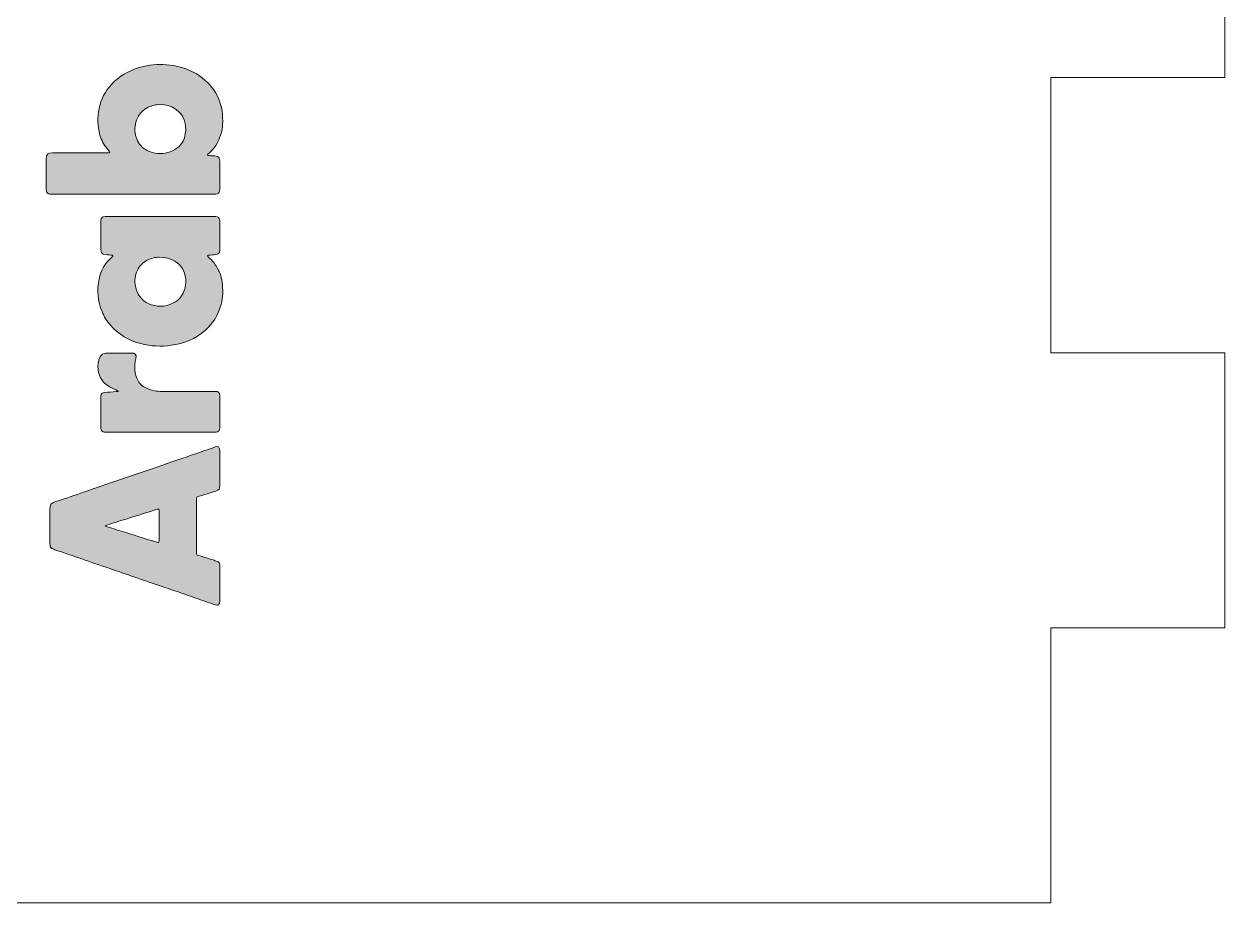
# Model space of a CAD drawing. Header units: millimetres. Extents: x 33 to 239, y -25 to 292.
# Drawn here: x 203.73 to 238.23, y 74.77 to 100.02 of the extents above; entities that cross this region are included whole.
import ezdxf

# ---------------------------------------------------------------- set-up
doc = ezdxf.new("R2010")
doc.units = ezdxf.units.MM
doc.header["$MEASUREMENT"] = 0
doc.layers.add('Layer 1', color=7, linetype='Continuous', lineweight=0)

msp = doc.modelspace()

# ---------------------------------------------------------------- hatches: boundary and pattern name
at = {"layer": 'Layer 1', "true_color": 0x020202, "transparency": 33554687}
h = msp.add_hatch(color=18, dxfattribs=at)
h.dxf.hatch_style = 2
edge = h.paths.add_edge_path()
edge.add_spline(control_points=[(209, 96.263), (209.038, 96.235), (209.077, 96.243), (209.114, 96.239), (209.159, 96.233), (209.205, 96.235), (209.251, 96.23), (209.312, 96.223), (209.347, 96.188), (209.354, 96.127), (209.357, 96.105), (209.356, 96.081), (209.356, 96.059), (209.356, 95.81), (209.356, 95.562), (209.356, 95.314), (209.356, 95.287), (209.357, 95.26), (209.353, 95.234), (209.343, 95.172), (209.307, 95.14), (209.245, 95.135), (209.218, 95.133), (209.191, 95.134), (209.165, 95.134), (207.634, 95.134), (206.103, 95.134), (204.573, 95.134), (204.542, 95.134), (204.512, 95.133), (204.481, 95.136), (204.424, 95.141), (204.389, 95.17), (204.377, 95.226), (204.372, 95.252), (204.372, 95.279), (204.372, 95.306), (204.372, 95.584), (204.375, 95.863), (204.371, 96.142), (204.368, 96.289), (204.425, 96.322), (204.556, 96.321), (205.064, 96.318), (205.571, 96.32), (206.079, 96.32), (206.113, 96.32), (206.148, 96.321), (206.182, 96.322), (206.197, 96.323), (206.204, 96.342), (206.194, 96.356), (206.149, 96.413), (206.1, 96.466), (206.059, 96.526), (205.975, 96.652), (205.919, 96.789), (205.889, 96.935), (205.839, 97.186), (205.843, 97.438), (205.911, 97.685), (205.984, 97.952), (206.125, 98.181), (206.327, 98.371), (206.563, 98.593), (206.844, 98.729), (207.159, 98.803), (207.411, 98.861), (207.665, 98.876), (207.92, 98.844), (208.226, 98.805), (208.518, 98.715), (208.772, 98.535), (209.222, 98.218), (209.452, 97.784), (209.441, 97.228), (209.439, 97.121), (209.432, 97.015), (209.405, 96.91), (209.349, 96.691), (209.244, 96.5), (209.079, 96.343), (209.053, 96.317), (209.02, 96.297), (209, 96.263)], knot_values=[0, 0, 0, 0, 1, 1, 1, 2, 2, 2, 3, 3, 3, 4, 4, 4, 5, 5, 5, 6, 6, 6, 7, 7, 7, 8, 8, 8, 9, 9, 9, 10, 10, 10, 11, 11, 11, 12, 12, 12, 13, 13, 13, 14, 14, 14, 15, 15, 15, 16, 16, 16, 17, 17, 17, 18, 18, 18, 19, 19, 19, 20, 20, 20, 21, 21, 21, 22, 22, 22, 23, 23, 23, 24, 24, 24, 25, 25, 25, 26, 26, 26, 27, 27, 27, 28, 28, 28, 28], degree=3, periodic=0)
edge = h.paths.add_edge_path()
edge.add_spline(control_points=[(207.637, 97.706), (207.524, 97.715), (207.411, 97.682), (207.303, 97.631), (207.163, 97.566), (207.061, 97.462), (206.994, 97.322), (206.918, 97.165), (206.9, 97), (206.938, 96.831), (206.973, 96.678), (207.049, 96.549), (207.176, 96.451), (207.272, 96.375), (207.384, 96.339), (207.5, 96.316), (207.699, 96.277), (207.89, 96.314), (208.063, 96.414), (208.234, 96.513), (208.337, 96.668), (208.367, 96.864), (208.412, 97.16), (208.331, 97.411), (208.079, 97.586), (207.951, 97.676), (207.803, 97.715), (207.637, 97.706)], knot_values=[0, 0, 0, 0, 1, 1, 1, 2, 2, 2, 3, 3, 3, 4, 4, 4, 5, 5, 5, 6, 6, 6, 7, 7, 7, 8, 8, 8, 9, 9, 9, 9], degree=3, periodic=0)
edge.add_line((207.637, 97.706), (207.637, 97.706))
h = msp.add_hatch(color=18, dxfattribs=at)
h.dxf.hatch_style = 2
edge = h.paths.add_edge_path()
edge.add_spline(control_points=[(207.652, 94.49), (208.156, 94.49), (208.66, 94.49), (209.164, 94.49), (209.191, 94.49), (209.217, 94.491), (209.244, 94.49), (209.308, 94.486), (209.343, 94.456), (209.353, 94.394), (209.356, 94.372), (209.356, 94.349), (209.356, 94.326), (209.356, 94.07), (209.356, 93.814), (209.356, 93.558), (209.356, 93.546), (209.356, 93.535), (209.356, 93.523), (209.351, 93.443), (209.325, 93.412), (209.248, 93.403), (209.176, 93.394), (209.103, 93.39), (209.031, 93.382), (209.022, 93.381), (209.007, 93.373), (209.006, 93.365), (209.004, 93.358), (209.013, 93.345), (209.02, 93.338), (209.11, 93.26), (209.189, 93.173), (209.253, 93.073), (209.343, 92.932), (209.402, 92.78), (209.424, 92.615), (209.453, 92.398), (209.451, 92.181), (209.395, 91.967), (209.316, 91.672), (209.164, 91.422), (208.933, 91.22), (208.654, 90.976), (208.328, 90.845), (207.965, 90.794), (207.67, 90.753), (207.378, 90.768), (207.091, 90.842), (206.747, 90.931), (206.45, 91.104), (206.215, 91.373), (206.114, 91.488), (206.035, 91.619), (205.975, 91.761), (205.848, 92.063), (205.827, 92.376), (205.89, 92.693), (205.939, 92.944), (206.062, 93.156), (206.257, 93.324), (206.266, 93.332), (206.276, 93.338), (206.283, 93.347), (206.287, 93.352), (206.289, 93.362), (206.287, 93.367), (206.284, 93.373), (206.276, 93.38), (206.27, 93.38), (206.21, 93.387), (206.149, 93.393), (206.088, 93.399), (205.961, 93.413), (205.942, 93.434), (205.941, 93.566), (205.94, 93.677), (205.94, 93.787), (205.94, 93.898), (205.94, 94.032), (205.94, 94.166), (205.94, 94.299), (205.94, 94.326), (205.939, 94.353), (205.942, 94.379), (205.951, 94.456), (205.984, 94.486), (206.061, 94.49), (206.088, 94.491), (206.114, 94.49), (206.141, 94.49), (206.645, 94.49), (207.149, 94.49), (207.652, 94.49)], knot_values=[0, 0, 0, 0, 1, 1, 1, 2, 2, 2, 3, 3, 3, 4, 4, 4, 5, 5, 5, 6, 6, 6, 7, 7, 7, 8, 8, 8, 9, 9, 9, 10, 10, 10, 11, 11, 11, 12, 12, 12, 13, 13, 13, 14, 14, 14, 15, 15, 15, 16, 16, 16, 17, 17, 17, 18, 18, 18, 19, 19, 19, 20, 20, 20, 21, 21, 21, 22, 22, 22, 23, 23, 23, 24, 24, 24, 25, 25, 25, 26, 26, 26, 27, 27, 27, 28, 28, 28, 29, 29, 29, 30, 30, 30, 31, 31, 31, 31], degree=3, periodic=0)
edge = h.paths.add_edge_path()
edge.add_spline(control_points=[(207.617, 93.322), (207.516, 93.328), (207.392, 93.298), (207.274, 93.237), (207.147, 93.172), (207.052, 93.078), (206.991, 92.948), (206.923, 92.801), (206.903, 92.649), (206.934, 92.49), (206.977, 92.267), (207.095, 92.095), (207.302, 91.997), (207.536, 91.886), (207.775, 91.889), (208.009, 92), (208.111, 92.049), (208.197, 92.12), (208.258, 92.215), (208.387, 92.416), (208.415, 92.635), (208.343, 92.863), (208.313, 92.957), (208.263, 93.043), (208.19, 93.114), (208.039, 93.261), (207.856, 93.322), (207.617, 93.322)], knot_values=[0, 0, 0, 0, 1, 1, 1, 2, 2, 2, 3, 3, 3, 4, 4, 4, 5, 5, 5, 6, 6, 6, 7, 7, 7, 8, 8, 8, 9, 9, 9, 9], degree=3, periodic=0)
edge.add_line((207.617, 93.322), (207.617, 93.322))
h = msp.add_hatch(color=18, dxfattribs=at)
h.dxf.hatch_style = 2
edge = h.paths.add_edge_path()
edge.add_spline(control_points=[(206.441, 89.486), (206.404, 89.502), (206.367, 89.521), (206.33, 89.535), (206.247, 89.568), (206.172, 89.612), (206.102, 89.666), (205.986, 89.755), (205.908, 89.869), (205.876, 90.013), (205.85, 90.131), (205.85, 90.248), (205.881, 90.365), (205.888, 90.394), (205.898, 90.424), (205.913, 90.45), (205.953, 90.521), (206.012, 90.566), (206.097, 90.568), (206.116, 90.568), (206.135, 90.569), (206.154, 90.569), (206.372, 90.569), (206.589, 90.566), (206.807, 90.57), (206.921, 90.572), (206.98, 90.539), (206.945, 90.404), (206.919, 90.3), (206.908, 90.194), (206.915, 90.086), (206.923, 89.973), (206.955, 89.868), (207.013, 89.772), (207.074, 89.671), (207.161, 89.599), (207.268, 89.551), (207.408, 89.489), (207.554, 89.471), (207.704, 89.471), (208.166, 89.471), (208.628, 89.471), (209.091, 89.471), (209.14, 89.471), (209.19, 89.472), (209.239, 89.47), (209.318, 89.467), (209.348, 89.438), (209.355, 89.358), (209.357, 89.339), (209.356, 89.32), (209.356, 89.301), (209.356, 89.022), (209.356, 88.743), (209.356, 88.464), (209.356, 88.437), (209.356, 88.41), (209.351, 88.384), (209.342, 88.332), (209.311, 88.305), (209.258, 88.3), (209.239, 88.298), (209.22, 88.299), (209.201, 88.299), (208.166, 88.299), (207.131, 88.299), (206.096, 88.299), (206.081, 88.299), (206.065, 88.298), (206.05, 88.299), (205.988, 88.304), (205.953, 88.335), (205.944, 88.398), (205.94, 88.424), (205.94, 88.451), (205.94, 88.478), (205.94, 88.741), (205.94, 89.005), (205.94, 89.269), (205.94, 89.292), (205.94, 89.315), (205.943, 89.338), (205.95, 89.401), (205.981, 89.432), (206.046, 89.438), (206.156, 89.449), (206.267, 89.456), (206.377, 89.464), (206.396, 89.466), (206.415, 89.468), (206.434, 89.469), (206.436, 89.475), (206.439, 89.48), (206.441, 89.486)], knot_values=[0, 0, 0, 0, 1, 1, 1, 2, 2, 2, 3, 3, 3, 4, 4, 4, 5, 5, 5, 6, 6, 6, 7, 7, 7, 8, 8, 8, 9, 9, 9, 10, 10, 10, 11, 11, 11, 12, 12, 12, 13, 13, 13, 14, 14, 14, 15, 15, 15, 16, 16, 16, 17, 17, 17, 18, 18, 18, 19, 19, 19, 20, 20, 20, 21, 21, 21, 22, 22, 22, 23, 23, 23, 24, 24, 24, 25, 25, 25, 26, 26, 26, 27, 27, 27, 28, 28, 28, 29, 29, 29, 30, 30, 30, 31, 31, 31, 31], degree=3, periodic=0)
h = msp.add_hatch(color=18, dxfattribs=at)
h.dxf.hatch_style = 2
edge = h.paths.add_edge_path()
edge.add_spline(control_points=[(204.479, 85.607), (204.479, 85.76), (204.479, 85.913), (204.479, 86.065), (204.48, 86.231), (204.497, 86.253), (204.651, 86.304), (204.925, 86.396), (205.2, 86.489), (205.474, 86.583), (205.77, 86.684), (206.065, 86.786), (206.361, 86.888), (206.663, 86.992), (206.966, 87.095), (207.269, 87.199), (207.572, 87.303), (207.874, 87.408), (208.177, 87.512), (208.498, 87.622), (208.819, 87.731), (209.14, 87.841), (209.169, 87.851), (209.196, 87.865), (209.225, 87.875), (209.306, 87.902), (209.348, 87.874), (209.355, 87.786), (209.357, 87.767), (209.356, 87.748), (209.356, 87.729), (209.356, 87.419), (209.356, 87.11), (209.356, 86.8), (209.356, 86.789), (209.356, 86.777), (209.356, 86.766), (209.353, 86.66), (209.343, 86.644), (209.243, 86.608), (209.16, 86.579), (209.076, 86.555), (208.992, 86.529), (208.908, 86.503), (208.825, 86.475), (208.741, 86.45), (208.708, 86.44), (208.688, 86.422), (208.69, 86.385), (208.691, 86.366), (208.69, 86.347), (208.69, 86.328), (208.69, 85.847), (208.69, 85.365), (208.69, 84.884), (208.69, 84.861), (208.69, 84.838), (208.69, 84.815), (208.691, 84.784), (208.707, 84.768), (208.737, 84.759), (208.879, 84.717), (209.021, 84.673), (209.163, 84.628), (209.203, 84.616), (209.242, 84.6), (209.282, 84.586), (209.332, 84.569), (209.353, 84.532), (209.355, 84.482), (209.356, 84.459), (209.356, 84.436), (209.356, 84.413), (209.356, 84.103), (209.356, 83.794), (209.356, 83.484), (209.356, 83.45), (209.359, 83.416), (209.347, 83.382), (209.335, 83.347), (209.305, 83.324), (209.269, 83.33), (209.243, 83.334), (209.217, 83.343), (209.192, 83.351), (209.019, 83.411), (208.846, 83.47), (208.673, 83.53), (208.331, 83.649), (207.989, 83.768), (207.647, 83.886), (207.495, 83.938), (207.343, 83.987), (207.191, 84.039), (206.946, 84.123), (206.702, 84.209), (206.457, 84.294), (206.291, 84.351), (206.125, 84.407), (205.959, 84.464), (205.71, 84.549), (205.462, 84.635), (205.213, 84.72), (205.033, 84.782), (204.852, 84.842), (204.672, 84.903), (204.636, 84.915), (204.601, 84.932), (204.565, 84.944), (204.511, 84.963), (204.487, 85.003), (204.483, 85.057), (204.48, 85.087), (204.479, 85.118), (204.479, 85.148), (204.479, 85.301), (204.479, 85.454), (204.479, 85.607)], knot_values=[0, 0, 0, 0, 1, 1, 1, 2, 2, 2, 3, 3, 3, 4, 4, 4, 5, 5, 5, 6, 6, 6, 7, 7, 7, 8, 8, 8, 9, 9, 9, 10, 10, 10, 11, 11, 11, 12, 12, 12, 13, 13, 13, 14, 14, 14, 15, 15, 15, 16, 16, 16, 17, 17, 17, 18, 18, 18, 19, 19, 19, 20, 20, 20, 21, 21, 21, 22, 22, 22, 23, 23, 23, 24, 24, 24, 25, 25, 25, 26, 26, 26, 27, 27, 27, 28, 28, 28, 29, 29, 29, 30, 30, 30, 31, 31, 31, 32, 32, 32, 33, 33, 33, 34, 34, 34, 35, 35, 35, 36, 36, 36, 37, 37, 37, 38, 38, 38, 39, 39, 39, 39], degree=3, periodic=0)
edge = h.paths.add_edge_path()
edge.add_spline(control_points=[(206.065, 85.601), (206.156, 85.572), (206.239, 85.544), (206.323, 85.518), (206.504, 85.462), (206.687, 85.406), (206.869, 85.349), (207.105, 85.276), (207.341, 85.201), (207.578, 85.127), (207.598, 85.12), (207.608, 85.133), (207.61, 85.147), (207.614, 85.173), (207.613, 85.2), (207.613, 85.227), (207.613, 85.479), (207.613, 85.731), (207.613, 85.983), (207.613, 86.006), (207.614, 86.029), (207.612, 86.052), (207.61, 86.088), (207.596, 86.096), (207.56, 86.085), (207.262, 85.99), (206.964, 85.896), (206.666, 85.803), (206.481, 85.745), (206.295, 85.687), (206.11, 85.629), (206.096, 85.625), (206.085, 85.614), (206.065, 85.601)], knot_values=[0, 0, 0, 0, 1, 1, 1, 2, 2, 2, 3, 3, 3, 4, 4, 4, 5, 5, 5, 6, 6, 6, 7, 7, 7, 8, 8, 8, 9, 9, 9, 10, 10, 10, 11, 11, 11, 11], degree=3, periodic=0)
edge.add_line((206.065, 85.601), (206.065, 85.601))

# ---------------------------------------------------------------- linework, layer by layer
at = {"layer": 'Layer 1', "color": 1, "lineweight": 0, "true_color": 0xff0000}
msp.add_lwpolyline([(179.888, 74.775), (233.228, 74.775), (233.228, 82.677), (238.228, 82.677), (238.228, 90.579), (233.228, 90.579), (233.228, 98.482), (238.228, 98.482), (238.228, 106.384), (233.228, 106.384), (233.228, 114.286), (238.228, 114.286), (238.228, 122.188), (233.228, 122.188), (233.228, 130.091)], dxfattribs=at)
at = {"layer": 'Layer 1', "color": 18, "lineweight": 0, "true_color": 0x000000}
for points, knots in [([(209, 96.263), (209.02, 96.297), (209.053, 96.317), (209.079, 96.343), (209.244, 96.5), (209.349, 96.691), (209.405, 96.91), (209.432, 97.015), (209.439, 97.121), (209.441, 97.228), (209.452, 97.784), (209.222, 98.218), (208.772, 98.535), (208.518, 98.715), (208.226, 98.805), (207.92, 98.844), (207.665, 98.876), (207.411, 98.861), (207.159, 98.803), (206.844, 98.729), (206.563, 98.593), (206.327, 98.371), (206.125, 98.181), (205.984, 97.952), (205.911, 97.685), (205.843, 97.438), (205.839, 97.186), (205.889, 96.935), (205.919, 96.789), (205.975, 96.652), (206.059, 96.526), (206.1, 96.466), (206.149, 96.413), (206.194, 96.356), (206.204, 96.342), (206.197, 96.323), (206.182, 96.322), (206.148, 96.321), (206.113, 96.32), (206.079, 96.32), (205.571, 96.32), (205.064, 96.318), (204.556, 96.321), (204.425, 96.322), (204.368, 96.289), (204.371, 96.142), (204.375, 95.863), (204.372, 95.584), (204.372, 95.306), (204.372, 95.279), (204.372, 95.252), (204.377, 95.226), (204.389, 95.17), (204.424, 95.141), (204.481, 95.136), (204.512, 95.133), (204.542, 95.134), (204.573, 95.134), (206.103, 95.134), (207.634, 95.134), (209.165, 95.134), (209.191, 95.134), (209.218, 95.133), (209.245, 95.135), (209.307, 95.14), (209.343, 95.172), (209.353, 95.234), (209.357, 95.26), (209.356, 95.287), (209.356, 95.314), (209.356, 95.562), (209.356, 95.81), (209.356, 96.059), (209.356, 96.081), (209.357, 96.105), (209.354, 96.127), (209.347, 96.188), (209.312, 96.223), (209.251, 96.23), (209.205, 96.235), (209.159, 96.233), (209.114, 96.239), (209.077, 96.243), (209.038, 96.235), (209, 96.263)], [0, 0, 0, 0, 1, 1, 1, 2, 2, 2, 3, 3, 3, 4, 4, 4, 5, 5, 5, 6, 6, 6, 7, 7, 7, 8, 8, 8, 9, 9, 9, 10, 10, 10, 11, 11, 11, 12, 12, 12, 13, 13, 13, 14, 14, 14, 15, 15, 15, 16, 16, 16, 17, 17, 17, 18, 18, 18, 19, 19, 19, 20, 20, 20, 21, 21, 21, 22, 22, 22, 23, 23, 23, 24, 24, 24, 25, 25, 25, 26, 26, 26, 27, 27, 27, 28, 28, 28, 28]), ([(209, 96.263), (209.038, 96.235), (209.077, 96.243), (209.114, 96.239), (209.159, 96.233), (209.205, 96.235), (209.251, 96.23), (209.312, 96.223), (209.347, 96.188), (209.354, 96.127), (209.357, 96.105), (209.356, 96.081), (209.356, 96.059), (209.356, 95.81), (209.356, 95.562), (209.356, 95.314), (209.356, 95.287), (209.357, 95.26), (209.353, 95.234), (209.343, 95.172), (209.307, 95.14), (209.245, 95.135), (209.218, 95.133), (209.191, 95.134), (209.165, 95.134), (207.634, 95.134), (206.103, 95.134), (204.573, 95.134), (204.542, 95.134), (204.512, 95.133), (204.481, 95.136), (204.424, 95.141), (204.389, 95.17), (204.377, 95.226), (204.372, 95.252), (204.372, 95.279), (204.372, 95.306), (204.372, 95.584), (204.375, 95.863), (204.371, 96.142), (204.368, 96.289), (204.425, 96.322), (204.556, 96.321), (205.064, 96.318), (205.571, 96.32), (206.079, 96.32), (206.113, 96.32), (206.148, 96.321), (206.182, 96.322), (206.197, 96.323), (206.204, 96.342), (206.194, 96.356), (206.149, 96.413), (206.1, 96.466), (206.059, 96.526), (205.975, 96.652), (205.919, 96.789), (205.889, 96.935), (205.839, 97.186), (205.843, 97.438), (205.911, 97.685), (205.984, 97.952), (206.125, 98.181), (206.327, 98.371), (206.563, 98.593), (206.844, 98.729), (207.159, 98.803), (207.411, 98.861), (207.665, 98.876), (207.92, 98.844), (208.226, 98.805), (208.518, 98.715), (208.772, 98.535), (209.222, 98.218), (209.452, 97.784), (209.441, 97.228), (209.439, 97.121), (209.432, 97.015), (209.405, 96.91), (209.349, 96.691), (209.244, 96.5), (209.079, 96.343), (209.053, 96.317), (209.02, 96.297), (209, 96.263)], [0, 0, 0, 0, 1, 1, 1, 2, 2, 2, 3, 3, 3, 4, 4, 4, 5, 5, 5, 6, 6, 6, 7, 7, 7, 8, 8, 8, 9, 9, 9, 10, 10, 10, 11, 11, 11, 12, 12, 12, 13, 13, 13, 14, 14, 14, 15, 15, 15, 16, 16, 16, 17, 17, 17, 18, 18, 18, 19, 19, 19, 20, 20, 20, 21, 21, 21, 22, 22, 22, 23, 23, 23, 24, 24, 24, 25, 25, 25, 26, 26, 26, 27, 27, 27, 28, 28, 28, 28]), ([(207.637, 97.706), (207.524, 97.715), (207.411, 97.682), (207.303, 97.631), (207.163, 97.566), (207.061, 97.462), (206.994, 97.322), (206.918, 97.165), (206.9, 97), (206.938, 96.831), (206.973, 96.678), (207.049, 96.549), (207.176, 96.451), (207.272, 96.375), (207.384, 96.339), (207.5, 96.316), (207.699, 96.277), (207.89, 96.314), (208.063, 96.414), (208.234, 96.513), (208.337, 96.668), (208.367, 96.864), (208.412, 97.16), (208.331, 97.411), (208.079, 97.586), (207.951, 97.676), (207.803, 97.715), (207.637, 97.706)], [0, 0, 0, 0, 1, 1, 1, 2, 2, 2, 3, 3, 3, 4, 4, 4, 5, 5, 5, 6, 6, 6, 7, 7, 7, 8, 8, 8, 9, 9, 9, 9]), ([(207.637, 97.706), (207.803, 97.715), (207.951, 97.676), (208.079, 97.586), (208.331, 97.411), (208.412, 97.16), (208.367, 96.864), (208.337, 96.668), (208.234, 96.513), (208.063, 96.414), (207.89, 96.314), (207.699, 96.277), (207.5, 96.316), (207.384, 96.339), (207.272, 96.375), (207.176, 96.451), (207.049, 96.549), (206.973, 96.678), (206.938, 96.831), (206.9, 97), (206.918, 97.165), (206.994, 97.322), (207.061, 97.462), (207.163, 97.566), (207.303, 97.631), (207.411, 97.682), (207.524, 97.715), (207.637, 97.706)], [0, 0, 0, 0, 1, 1, 1, 2, 2, 2, 3, 3, 3, 4, 4, 4, 5, 5, 5, 6, 6, 6, 7, 7, 7, 8, 8, 8, 9, 9, 9, 9]), ([(207.652, 94.49), (207.149, 94.49), (206.645, 94.49), (206.141, 94.49), (206.114, 94.49), (206.088, 94.491), (206.061, 94.49), (205.984, 94.486), (205.951, 94.456), (205.942, 94.379), (205.939, 94.353), (205.94, 94.326), (205.94, 94.299), (205.94, 94.166), (205.94, 94.032), (205.94, 93.898), (205.94, 93.787), (205.94, 93.677), (205.941, 93.566), (205.942, 93.434), (205.961, 93.413), (206.088, 93.399), (206.149, 93.393), (206.21, 93.387), (206.27, 93.38), (206.276, 93.38), (206.284, 93.373), (206.287, 93.367), (206.289, 93.362), (206.287, 93.352), (206.283, 93.347), (206.276, 93.338), (206.266, 93.332), (206.257, 93.324), (206.062, 93.156), (205.939, 92.944), (205.89, 92.693), (205.827, 92.376), (205.848, 92.063), (205.975, 91.761), (206.035, 91.619), (206.114, 91.488), (206.215, 91.373), (206.45, 91.104), (206.747, 90.931), (207.091, 90.842), (207.378, 90.768), (207.67, 90.753), (207.965, 90.794), (208.328, 90.845), (208.654, 90.976), (208.933, 91.22), (209.164, 91.422), (209.316, 91.672), (209.395, 91.967), (209.451, 92.181), (209.453, 92.398), (209.424, 92.615), (209.402, 92.78), (209.343, 92.932), (209.253, 93.073), (209.189, 93.173), (209.11, 93.26), (209.02, 93.338), (209.013, 93.345), (209.004, 93.358), (209.006, 93.365), (209.007, 93.373), (209.022, 93.381), (209.031, 93.382), (209.103, 93.39), (209.176, 93.394), (209.248, 93.403), (209.325, 93.412), (209.351, 93.443), (209.356, 93.523), (209.356, 93.535), (209.356, 93.546), (209.356, 93.558), (209.356, 93.814), (209.356, 94.07), (209.356, 94.326), (209.356, 94.349), (209.356, 94.372), (209.353, 94.394), (209.343, 94.456), (209.308, 94.486), (209.244, 94.49), (209.217, 94.491), (209.191, 94.49), (209.164, 94.49), (208.66, 94.49), (208.156, 94.49), (207.652, 94.49)], [0, 0, 0, 0, 1, 1, 1, 2, 2, 2, 3, 3, 3, 4, 4, 4, 5, 5, 5, 6, 6, 6, 7, 7, 7, 8, 8, 8, 9, 9, 9, 10, 10, 10, 11, 11, 11, 12, 12, 12, 13, 13, 13, 14, 14, 14, 15, 15, 15, 16, 16, 16, 17, 17, 17, 18, 18, 18, 19, 19, 19, 20, 20, 20, 21, 21, 21, 22, 22, 22, 23, 23, 23, 24, 24, 24, 25, 25, 25, 26, 26, 26, 27, 27, 27, 28, 28, 28, 29, 29, 29, 30, 30, 30, 31, 31, 31, 31]), ([(207.652, 94.49), (208.156, 94.49), (208.66, 94.49), (209.164, 94.49), (209.191, 94.49), (209.217, 94.491), (209.244, 94.49), (209.308, 94.486), (209.343, 94.456), (209.353, 94.394), (209.356, 94.372), (209.356, 94.349), (209.356, 94.326), (209.356, 94.07), (209.356, 93.814), (209.356, 93.558), (209.356, 93.546), (209.356, 93.535), (209.356, 93.523), (209.351, 93.443), (209.325, 93.412), (209.248, 93.403), (209.176, 93.394), (209.103, 93.39), (209.031, 93.382), (209.022, 93.381), (209.007, 93.373), (209.006, 93.365), (209.004, 93.358), (209.013, 93.345), (209.02, 93.338), (209.11, 93.26), (209.189, 93.173), (209.253, 93.073), (209.343, 92.932), (209.402, 92.78), (209.424, 92.615), (209.453, 92.398), (209.451, 92.181), (209.395, 91.967), (209.316, 91.672), (209.164, 91.422), (208.933, 91.22), (208.654, 90.976), (208.328, 90.845), (207.965, 90.794), (207.67, 90.753), (207.378, 90.768), (207.091, 90.842), (206.747, 90.931), (206.45, 91.104), (206.215, 91.373), (206.114, 91.488), (206.035, 91.619), (205.975, 91.761), (205.848, 92.063), (205.827, 92.376), (205.89, 92.693), (205.939, 92.944), (206.062, 93.156), (206.257, 93.324), (206.266, 93.332), (206.276, 93.338), (206.283, 93.347), (206.287, 93.352), (206.289, 93.362), (206.287, 93.367), (206.284, 93.373), (206.276, 93.38), (206.27, 93.38), (206.21, 93.387), (206.149, 93.393), (206.088, 93.399), (205.961, 93.413), (205.942, 93.434), (205.941, 93.566), (205.94, 93.677), (205.94, 93.787), (205.94, 93.898), (205.94, 94.032), (205.94, 94.166), (205.94, 94.299), (205.94, 94.326), (205.939, 94.353), (205.942, 94.379), (205.951, 94.456), (205.984, 94.486), (206.061, 94.49), (206.088, 94.491), (206.114, 94.49), (206.141, 94.49), (206.645, 94.49), (207.149, 94.49), (207.652, 94.49)], [0, 0, 0, 0, 1, 1, 1, 2, 2, 2, 3, 3, 3, 4, 4, 4, 5, 5, 5, 6, 6, 6, 7, 7, 7, 8, 8, 8, 9, 9, 9, 10, 10, 10, 11, 11, 11, 12, 12, 12, 13, 13, 13, 14, 14, 14, 15, 15, 15, 16, 16, 16, 17, 17, 17, 18, 18, 18, 19, 19, 19, 20, 20, 20, 21, 21, 21, 22, 22, 22, 23, 23, 23, 24, 24, 24, 25, 25, 25, 26, 26, 26, 27, 27, 27, 28, 28, 28, 29, 29, 29, 30, 30, 30, 31, 31, 31, 31]), ([(207.617, 93.322), (207.516, 93.328), (207.392, 93.298), (207.274, 93.237), (207.147, 93.172), (207.052, 93.078), (206.991, 92.948), (206.923, 92.801), (206.903, 92.649), (206.934, 92.49), (206.977, 92.267), (207.095, 92.095), (207.302, 91.997), (207.536, 91.886), (207.775, 91.889), (208.009, 92), (208.111, 92.049), (208.197, 92.12), (208.258, 92.215), (208.387, 92.416), (208.415, 92.635), (208.343, 92.863), (208.313, 92.957), (208.263, 93.043), (208.19, 93.114), (208.039, 93.261), (207.856, 93.322), (207.617, 93.322)], [0, 0, 0, 0, 1, 1, 1, 2, 2, 2, 3, 3, 3, 4, 4, 4, 5, 5, 5, 6, 6, 6, 7, 7, 7, 8, 8, 8, 9, 9, 9, 9]), ([(207.617, 93.322), (207.856, 93.322), (208.039, 93.261), (208.19, 93.114), (208.263, 93.043), (208.313, 92.957), (208.343, 92.863), (208.415, 92.635), (208.387, 92.416), (208.258, 92.215), (208.197, 92.12), (208.111, 92.049), (208.009, 92), (207.775, 91.889), (207.536, 91.886), (207.302, 91.997), (207.095, 92.095), (206.977, 92.267), (206.934, 92.49), (206.903, 92.649), (206.923, 92.801), (206.991, 92.948), (207.052, 93.078), (207.147, 93.172), (207.274, 93.237), (207.392, 93.298), (207.516, 93.328), (207.617, 93.322)], [0, 0, 0, 0, 1, 1, 1, 2, 2, 2, 3, 3, 3, 4, 4, 4, 5, 5, 5, 6, 6, 6, 7, 7, 7, 8, 8, 8, 9, 9, 9, 9]), ([(206.441, 89.486), (206.439, 89.48), (206.436, 89.475), (206.434, 89.469), (206.415, 89.468), (206.396, 89.466), (206.377, 89.464), (206.267, 89.456), (206.156, 89.449), (206.046, 89.438), (205.981, 89.432), (205.95, 89.401), (205.943, 89.338), (205.94, 89.315), (205.94, 89.292), (205.94, 89.269), (205.94, 89.005), (205.94, 88.741), (205.94, 88.478), (205.94, 88.451), (205.94, 88.424), (205.944, 88.398), (205.953, 88.335), (205.988, 88.304), (206.05, 88.299), (206.065, 88.298), (206.081, 88.299), (206.096, 88.299), (207.131, 88.299), (208.166, 88.299), (209.201, 88.299), (209.22, 88.299), (209.239, 88.298), (209.258, 88.3), (209.311, 88.305), (209.342, 88.332), (209.351, 88.384), (209.356, 88.41), (209.356, 88.437), (209.356, 88.464), (209.356, 88.743), (209.356, 89.022), (209.356, 89.301), (209.356, 89.32), (209.357, 89.339), (209.355, 89.358), (209.348, 89.438), (209.318, 89.467), (209.239, 89.47), (209.19, 89.472), (209.14, 89.471), (209.091, 89.471), (208.628, 89.471), (208.166, 89.471), (207.704, 89.471), (207.554, 89.471), (207.408, 89.489), (207.268, 89.551), (207.161, 89.599), (207.074, 89.671), (207.013, 89.772), (206.955, 89.868), (206.923, 89.973), (206.915, 90.086), (206.908, 90.194), (206.919, 90.3), (206.945, 90.404), (206.98, 90.539), (206.921, 90.572), (206.807, 90.57), (206.589, 90.566), (206.372, 90.569), (206.154, 90.569), (206.135, 90.569), (206.116, 90.568), (206.097, 90.568), (206.012, 90.566), (205.953, 90.521), (205.913, 90.45), (205.898, 90.424), (205.888, 90.394), (205.881, 90.365), (205.85, 90.248), (205.85, 90.131), (205.876, 90.013), (205.908, 89.869), (205.986, 89.755), (206.102, 89.666), (206.172, 89.612), (206.247, 89.568), (206.33, 89.535), (206.367, 89.521), (206.404, 89.502), (206.441, 89.486)], [0, 0, 0, 0, 1, 1, 1, 2, 2, 2, 3, 3, 3, 4, 4, 4, 5, 5, 5, 6, 6, 6, 7, 7, 7, 8, 8, 8, 9, 9, 9, 10, 10, 10, 11, 11, 11, 12, 12, 12, 13, 13, 13, 14, 14, 14, 15, 15, 15, 16, 16, 16, 17, 17, 17, 18, 18, 18, 19, 19, 19, 20, 20, 20, 21, 21, 21, 22, 22, 22, 23, 23, 23, 24, 24, 24, 25, 25, 25, 26, 26, 26, 27, 27, 27, 28, 28, 28, 29, 29, 29, 30, 30, 30, 31, 31, 31, 31]), ([(206.441, 89.486), (206.404, 89.502), (206.367, 89.521), (206.33, 89.535), (206.247, 89.568), (206.172, 89.612), (206.102, 89.666), (205.986, 89.755), (205.908, 89.869), (205.876, 90.013), (205.85, 90.131), (205.85, 90.248), (205.881, 90.365), (205.888, 90.394), (205.898, 90.424), (205.913, 90.45), (205.953, 90.521), (206.012, 90.566), (206.097, 90.568), (206.116, 90.568), (206.135, 90.569), (206.154, 90.569), (206.372, 90.569), (206.589, 90.566), (206.807, 90.57), (206.921, 90.572), (206.98, 90.539), (206.945, 90.404), (206.919, 90.3), (206.908, 90.194), (206.915, 90.086), (206.923, 89.973), (206.955, 89.868), (207.013, 89.772), (207.074, 89.671), (207.161, 89.599), (207.268, 89.551), (207.408, 89.489), (207.554, 89.471), (207.704, 89.471), (208.166, 89.471), (208.628, 89.471), (209.091, 89.471), (209.14, 89.471), (209.19, 89.472), (209.239, 89.47), (209.318, 89.467), (209.348, 89.438), (209.355, 89.358), (209.357, 89.339), (209.356, 89.32), (209.356, 89.301), (209.356, 89.022), (209.356, 88.743), (209.356, 88.464), (209.356, 88.437), (209.356, 88.41), (209.351, 88.384), (209.342, 88.332), (209.311, 88.305), (209.258, 88.3), (209.239, 88.298), (209.22, 88.299), (209.201, 88.299), (208.166, 88.299), (207.131, 88.299), (206.096, 88.299), (206.081, 88.299), (206.065, 88.298), (206.05, 88.299), (205.988, 88.304), (205.953, 88.335), (205.944, 88.398), (205.94, 88.424), (205.94, 88.451), (205.94, 88.478), (205.94, 88.741), (205.94, 89.005), (205.94, 89.269), (205.94, 89.292), (205.94, 89.315), (205.943, 89.338), (205.95, 89.401), (205.981, 89.432), (206.046, 89.438), (206.156, 89.449), (206.267, 89.456), (206.377, 89.464), (206.396, 89.466), (206.415, 89.468), (206.434, 89.469), (206.436, 89.475), (206.439, 89.48), (206.441, 89.486)], [0, 0, 0, 0, 1, 1, 1, 2, 2, 2, 3, 3, 3, 4, 4, 4, 5, 5, 5, 6, 6, 6, 7, 7, 7, 8, 8, 8, 9, 9, 9, 10, 10, 10, 11, 11, 11, 12, 12, 12, 13, 13, 13, 14, 14, 14, 15, 15, 15, 16, 16, 16, 17, 17, 17, 18, 18, 18, 19, 19, 19, 20, 20, 20, 21, 21, 21, 22, 22, 22, 23, 23, 23, 24, 24, 24, 25, 25, 25, 26, 26, 26, 27, 27, 27, 28, 28, 28, 29, 29, 29, 30, 30, 30, 31, 31, 31, 31]), ([(204.479, 85.607), (204.479, 85.454), (204.479, 85.301), (204.479, 85.148), (204.479, 85.118), (204.48, 85.087), (204.483, 85.057), (204.487, 85.003), (204.511, 84.963), (204.565, 84.944), (204.601, 84.932), (204.636, 84.915), (204.672, 84.903), (204.852, 84.842), (205.033, 84.782), (205.213, 84.72), (205.462, 84.635), (205.71, 84.549), (205.959, 84.464), (206.125, 84.407), (206.291, 84.351), (206.457, 84.294), (206.702, 84.209), (206.946, 84.123), (207.191, 84.039), (207.343, 83.987), (207.495, 83.938), (207.647, 83.886), (207.989, 83.768), (208.331, 83.649), (208.673, 83.53), (208.846, 83.47), (209.019, 83.411), (209.192, 83.351), (209.217, 83.343), (209.243, 83.334), (209.269, 83.33), (209.305, 83.324), (209.335, 83.347), (209.347, 83.382), (209.359, 83.416), (209.356, 83.45), (209.356, 83.484), (209.356, 83.794), (209.356, 84.103), (209.356, 84.413), (209.356, 84.436), (209.356, 84.459), (209.355, 84.482), (209.353, 84.532), (209.332, 84.569), (209.282, 84.586), (209.242, 84.6), (209.203, 84.616), (209.163, 84.628), (209.021, 84.673), (208.879, 84.717), (208.737, 84.759), (208.707, 84.768), (208.691, 84.784), (208.69, 84.815), (208.69, 84.838), (208.69, 84.861), (208.69, 84.884), (208.69, 85.365), (208.69, 85.847), (208.69, 86.328), (208.69, 86.347), (208.691, 86.366), (208.69, 86.385), (208.688, 86.422), (208.708, 86.44), (208.741, 86.45), (208.825, 86.475), (208.908, 86.503), (208.992, 86.529), (209.076, 86.555), (209.16, 86.579), (209.243, 86.608), (209.343, 86.644), (209.353, 86.66), (209.356, 86.766), (209.356, 86.777), (209.356, 86.789), (209.356, 86.8), (209.356, 87.11), (209.356, 87.419), (209.356, 87.729), (209.356, 87.748), (209.357, 87.767), (209.355, 87.786), (209.348, 87.874), (209.306, 87.902), (209.225, 87.875), (209.196, 87.865), (209.169, 87.851), (209.14, 87.841), (208.819, 87.731), (208.498, 87.622), (208.177, 87.512), (207.874, 87.408), (207.572, 87.303), (207.269, 87.199), (206.966, 87.095), (206.663, 86.992), (206.361, 86.888), (206.065, 86.786), (205.77, 86.684), (205.474, 86.583), (205.2, 86.489), (204.925, 86.396), (204.651, 86.304), (204.497, 86.253), (204.48, 86.231), (204.479, 86.065), (204.479, 85.913), (204.479, 85.76), (204.479, 85.607)], [0, 0, 0, 0, 1, 1, 1, 2, 2, 2, 3, 3, 3, 4, 4, 4, 5, 5, 5, 6, 6, 6, 7, 7, 7, 8, 8, 8, 9, 9, 9, 10, 10, 10, 11, 11, 11, 12, 12, 12, 13, 13, 13, 14, 14, 14, 15, 15, 15, 16, 16, 16, 17, 17, 17, 18, 18, 18, 19, 19, 19, 20, 20, 20, 21, 21, 21, 22, 22, 22, 23, 23, 23, 24, 24, 24, 25, 25, 25, 26, 26, 26, 27, 27, 27, 28, 28, 28, 29, 29, 29, 30, 30, 30, 31, 31, 31, 32, 32, 32, 33, 33, 33, 34, 34, 34, 35, 35, 35, 36, 36, 36, 37, 37, 37, 38, 38, 38, 39, 39, 39, 39]), ([(204.479, 85.607), (204.479, 85.76), (204.479, 85.913), (204.479, 86.065), (204.48, 86.231), (204.497, 86.253), (204.651, 86.304), (204.925, 86.396), (205.2, 86.489), (205.474, 86.583), (205.77, 86.684), (206.065, 86.786), (206.361, 86.888), (206.663, 86.992), (206.966, 87.095), (207.269, 87.199), (207.572, 87.303), (207.874, 87.408), (208.177, 87.512), (208.498, 87.622), (208.819, 87.731), (209.14, 87.841), (209.169, 87.851), (209.196, 87.865), (209.225, 87.875), (209.306, 87.902), (209.348, 87.874), (209.355, 87.786), (209.357, 87.767), (209.356, 87.748), (209.356, 87.729), (209.356, 87.419), (209.356, 87.11), (209.356, 86.8), (209.356, 86.789), (209.356, 86.777), (209.356, 86.766), (209.353, 86.66), (209.343, 86.644), (209.243, 86.608), (209.16, 86.579), (209.076, 86.555), (208.992, 86.529), (208.908, 86.503), (208.825, 86.475), (208.741, 86.45), (208.708, 86.44), (208.688, 86.422), (208.69, 86.385), (208.691, 86.366), (208.69, 86.347), (208.69, 86.328), (208.69, 85.847), (208.69, 85.365), (208.69, 84.884), (208.69, 84.861), (208.69, 84.838), (208.69, 84.815), (208.691, 84.784), (208.707, 84.768), (208.737, 84.759), (208.879, 84.717), (209.021, 84.673), (209.163, 84.628), (209.203, 84.616), (209.242, 84.6), (209.282, 84.586), (209.332, 84.569), (209.353, 84.532), (209.355, 84.482), (209.356, 84.459), (209.356, 84.436), (209.356, 84.413), (209.356, 84.103), (209.356, 83.794), (209.356, 83.484), (209.356, 83.45), (209.359, 83.416), (209.347, 83.382), (209.335, 83.347), (209.305, 83.324), (209.269, 83.33), (209.243, 83.334), (209.217, 83.343), (209.192, 83.351), (209.019, 83.411), (208.846, 83.47), (208.673, 83.53), (208.331, 83.649), (207.989, 83.768), (207.647, 83.886), (207.495, 83.938), (207.343, 83.987), (207.191, 84.039), (206.946, 84.123), (206.702, 84.209), (206.457, 84.294), (206.291, 84.351), (206.125, 84.407), (205.959, 84.464), (205.71, 84.549), (205.462, 84.635), (205.213, 84.72), (205.033, 84.782), (204.852, 84.842), (204.672, 84.903), (204.636, 84.915), (204.601, 84.932), (204.565, 84.944), (204.511, 84.963), (204.487, 85.003), (204.483, 85.057), (204.48, 85.087), (204.479, 85.118), (204.479, 85.148), (204.479, 85.301), (204.479, 85.454), (204.479, 85.607)], [0, 0, 0, 0, 1, 1, 1, 2, 2, 2, 3, 3, 3, 4, 4, 4, 5, 5, 5, 6, 6, 6, 7, 7, 7, 8, 8, 8, 9, 9, 9, 10, 10, 10, 11, 11, 11, 12, 12, 12, 13, 13, 13, 14, 14, 14, 15, 15, 15, 16, 16, 16, 17, 17, 17, 18, 18, 18, 19, 19, 19, 20, 20, 20, 21, 21, 21, 22, 22, 22, 23, 23, 23, 24, 24, 24, 25, 25, 25, 26, 26, 26, 27, 27, 27, 28, 28, 28, 29, 29, 29, 30, 30, 30, 31, 31, 31, 32, 32, 32, 33, 33, 33, 34, 34, 34, 35, 35, 35, 36, 36, 36, 37, 37, 37, 38, 38, 38, 39, 39, 39, 39]), ([(206.065, 85.601), (206.156, 85.572), (206.239, 85.544), (206.323, 85.518), (206.504, 85.462), (206.687, 85.406), (206.869, 85.349), (207.105, 85.276), (207.341, 85.201), (207.578, 85.127), (207.598, 85.12), (207.608, 85.133), (207.61, 85.147), (207.614, 85.173), (207.613, 85.2), (207.613, 85.227), (207.613, 85.479), (207.613, 85.731), (207.613, 85.983), (207.613, 86.006), (207.614, 86.029), (207.612, 86.052), (207.61, 86.088), (207.596, 86.096), (207.56, 86.085), (207.262, 85.99), (206.964, 85.896), (206.666, 85.803), (206.481, 85.745), (206.295, 85.687), (206.11, 85.629), (206.096, 85.625), (206.085, 85.614), (206.065, 85.601)], [0, 0, 0, 0, 1, 1, 1, 2, 2, 2, 3, 3, 3, 4, 4, 4, 5, 5, 5, 6, 6, 6, 7, 7, 7, 8, 8, 8, 9, 9, 9, 10, 10, 10, 11, 11, 11, 11]), ([(206.065, 85.601), (206.085, 85.614), (206.096, 85.625), (206.11, 85.629), (206.295, 85.687), (206.481, 85.745), (206.666, 85.803), (206.964, 85.896), (207.262, 85.99), (207.56, 86.085), (207.596, 86.096), (207.61, 86.088), (207.612, 86.052), (207.614, 86.029), (207.613, 86.006), (207.613, 85.983), (207.613, 85.731), (207.613, 85.479), (207.613, 85.227), (207.613, 85.2), (207.614, 85.173), (207.61, 85.147), (207.608, 85.133), (207.598, 85.12), (207.578, 85.127), (207.341, 85.201), (207.105, 85.276), (206.869, 85.349), (206.687, 85.406), (206.504, 85.462), (206.323, 85.518), (206.239, 85.544), (206.156, 85.572), (206.065, 85.601)], [0, 0, 0, 0, 1, 1, 1, 2, 2, 2, 3, 3, 3, 4, 4, 4, 5, 5, 5, 6, 6, 6, 7, 7, 7, 8, 8, 8, 9, 9, 9, 10, 10, 10, 11, 11, 11, 11])]:
    msp.add_open_spline(points, degree=3, knots=knots, dxfattribs=at)
at = {"layer": 'Layer 1'}
for points, knots in [([(209, 96.263), (209.038, 96.235), (209.077, 96.243), (209.114, 96.239), (209.159, 96.233), (209.205, 96.235), (209.251, 96.23), (209.312, 96.223), (209.347, 96.188), (209.354, 96.127), (209.357, 96.105), (209.356, 96.081), (209.356, 96.059), (209.356, 95.81), (209.356, 95.562), (209.356, 95.314), (209.356, 95.287), (209.357, 95.26), (209.353, 95.234), (209.343, 95.172), (209.307, 95.14), (209.245, 95.135), (209.218, 95.133), (209.191, 95.134), (209.165, 95.134), (207.634, 95.134), (206.103, 95.134), (204.573, 95.134), (204.542, 95.134), (204.512, 95.133), (204.481, 95.136), (204.424, 95.141), (204.389, 95.17), (204.377, 95.226), (204.372, 95.252), (204.372, 95.279), (204.372, 95.306), (204.372, 95.584), (204.375, 95.863), (204.371, 96.142), (204.368, 96.289), (204.425, 96.322), (204.556, 96.321), (205.064, 96.318), (205.571, 96.32), (206.079, 96.32), (206.113, 96.32), (206.148, 96.321), (206.182, 96.322), (206.197, 96.323), (206.204, 96.342), (206.194, 96.356), (206.149, 96.413), (206.1, 96.466), (206.059, 96.526), (205.975, 96.652), (205.919, 96.789), (205.889, 96.935), (205.839, 97.186), (205.843, 97.438), (205.911, 97.685), (205.984, 97.952), (206.125, 98.181), (206.327, 98.371), (206.563, 98.593), (206.844, 98.729), (207.159, 98.803), (207.411, 98.861), (207.665, 98.876), (207.92, 98.844), (208.226, 98.805), (208.518, 98.715), (208.772, 98.535), (209.222, 98.218), (209.452, 97.784), (209.441, 97.228), (209.439, 97.121), (209.432, 97.015), (209.405, 96.91), (209.349, 96.691), (209.244, 96.5), (209.079, 96.343), (209.053, 96.317), (209.02, 96.297), (209, 96.263)], [0, 0, 0, 0, 1, 1, 1, 2, 2, 2, 3, 3, 3, 4, 4, 4, 5, 5, 5, 6, 6, 6, 7, 7, 7, 8, 8, 8, 9, 9, 9, 10, 10, 10, 11, 11, 11, 12, 12, 12, 13, 13, 13, 14, 14, 14, 15, 15, 15, 16, 16, 16, 17, 17, 17, 18, 18, 18, 19, 19, 19, 20, 20, 20, 21, 21, 21, 22, 22, 22, 23, 23, 23, 24, 24, 24, 25, 25, 25, 26, 26, 26, 27, 27, 27, 28, 28, 28, 28]), ([(207.637, 97.706), (207.524, 97.715), (207.411, 97.682), (207.303, 97.631), (207.163, 97.566), (207.061, 97.462), (206.994, 97.322), (206.918, 97.165), (206.9, 97), (206.938, 96.831), (206.973, 96.678), (207.049, 96.549), (207.176, 96.451), (207.272, 96.375), (207.384, 96.339), (207.5, 96.316), (207.699, 96.277), (207.89, 96.314), (208.063, 96.414), (208.234, 96.513), (208.337, 96.668), (208.367, 96.864), (208.412, 97.16), (208.331, 97.411), (208.079, 97.586), (207.951, 97.676), (207.803, 97.715), (207.637, 97.706)], [0, 0, 0, 0, 1, 1, 1, 2, 2, 2, 3, 3, 3, 4, 4, 4, 5, 5, 5, 6, 6, 6, 7, 7, 7, 8, 8, 8, 9, 9, 9, 9]), ([(207.652, 94.49), (208.156, 94.49), (208.66, 94.49), (209.164, 94.49), (209.191, 94.49), (209.217, 94.491), (209.244, 94.49), (209.308, 94.486), (209.343, 94.456), (209.353, 94.394), (209.356, 94.372), (209.356, 94.349), (209.356, 94.326), (209.356, 94.07), (209.356, 93.814), (209.356, 93.558), (209.356, 93.546), (209.356, 93.535), (209.356, 93.523), (209.351, 93.443), (209.325, 93.412), (209.248, 93.403), (209.176, 93.394), (209.103, 93.39), (209.031, 93.382), (209.022, 93.381), (209.007, 93.373), (209.006, 93.365), (209.004, 93.358), (209.013, 93.345), (209.02, 93.338), (209.11, 93.26), (209.189, 93.173), (209.253, 93.073), (209.343, 92.932), (209.402, 92.78), (209.424, 92.615), (209.453, 92.398), (209.451, 92.181), (209.395, 91.967), (209.316, 91.672), (209.164, 91.422), (208.933, 91.22), (208.654, 90.976), (208.328, 90.845), (207.965, 90.794), (207.67, 90.753), (207.378, 90.768), (207.091, 90.842), (206.747, 90.931), (206.45, 91.104), (206.215, 91.373), (206.114, 91.488), (206.035, 91.619), (205.975, 91.761), (205.848, 92.063), (205.827, 92.376), (205.89, 92.693), (205.939, 92.944), (206.062, 93.156), (206.257, 93.324), (206.266, 93.332), (206.276, 93.338), (206.283, 93.347), (206.287, 93.352), (206.289, 93.362), (206.287, 93.367), (206.284, 93.373), (206.276, 93.38), (206.27, 93.38), (206.21, 93.387), (206.149, 93.393), (206.088, 93.399), (205.961, 93.413), (205.942, 93.434), (205.941, 93.566), (205.94, 93.677), (205.94, 93.787), (205.94, 93.898), (205.94, 94.032), (205.94, 94.166), (205.94, 94.299), (205.94, 94.326), (205.939, 94.353), (205.942, 94.379), (205.951, 94.456), (205.984, 94.486), (206.061, 94.49), (206.088, 94.491), (206.114, 94.49), (206.141, 94.49), (206.645, 94.49), (207.149, 94.49), (207.652, 94.49)], [0, 0, 0, 0, 1, 1, 1, 2, 2, 2, 3, 3, 3, 4, 4, 4, 5, 5, 5, 6, 6, 6, 7, 7, 7, 8, 8, 8, 9, 9, 9, 10, 10, 10, 11, 11, 11, 12, 12, 12, 13, 13, 13, 14, 14, 14, 15, 15, 15, 16, 16, 16, 17, 17, 17, 18, 18, 18, 19, 19, 19, 20, 20, 20, 21, 21, 21, 22, 22, 22, 23, 23, 23, 24, 24, 24, 25, 25, 25, 26, 26, 26, 27, 27, 27, 28, 28, 28, 29, 29, 29, 30, 30, 30, 31, 31, 31, 31]), ([(207.617, 93.322), (207.516, 93.328), (207.392, 93.298), (207.274, 93.237), (207.147, 93.172), (207.052, 93.078), (206.991, 92.948), (206.923, 92.801), (206.903, 92.649), (206.934, 92.49), (206.977, 92.267), (207.095, 92.095), (207.302, 91.997), (207.536, 91.886), (207.775, 91.889), (208.009, 92), (208.111, 92.049), (208.197, 92.12), (208.258, 92.215), (208.387, 92.416), (208.415, 92.635), (208.343, 92.863), (208.313, 92.957), (208.263, 93.043), (208.19, 93.114), (208.039, 93.261), (207.856, 93.322), (207.617, 93.322)], [0, 0, 0, 0, 1, 1, 1, 2, 2, 2, 3, 3, 3, 4, 4, 4, 5, 5, 5, 6, 6, 6, 7, 7, 7, 8, 8, 8, 9, 9, 9, 9]), ([(206.441, 89.486), (206.404, 89.502), (206.367, 89.521), (206.33, 89.535), (206.247, 89.568), (206.172, 89.612), (206.102, 89.666), (205.986, 89.755), (205.908, 89.869), (205.876, 90.013), (205.85, 90.131), (205.85, 90.248), (205.881, 90.365), (205.888, 90.394), (205.898, 90.424), (205.913, 90.45), (205.953, 90.521), (206.012, 90.566), (206.097, 90.568), (206.116, 90.568), (206.135, 90.569), (206.154, 90.569), (206.372, 90.569), (206.589, 90.566), (206.807, 90.57), (206.921, 90.572), (206.98, 90.539), (206.945, 90.404), (206.919, 90.3), (206.908, 90.194), (206.915, 90.086), (206.923, 89.973), (206.955, 89.868), (207.013, 89.772), (207.074, 89.671), (207.161, 89.599), (207.268, 89.551), (207.408, 89.489), (207.554, 89.471), (207.704, 89.471), (208.166, 89.471), (208.628, 89.471), (209.091, 89.471), (209.14, 89.471), (209.19, 89.472), (209.239, 89.47), (209.318, 89.467), (209.348, 89.438), (209.355, 89.358), (209.357, 89.339), (209.356, 89.32), (209.356, 89.301), (209.356, 89.022), (209.356, 88.743), (209.356, 88.464), (209.356, 88.437), (209.356, 88.41), (209.351, 88.384), (209.342, 88.332), (209.311, 88.305), (209.258, 88.3), (209.239, 88.298), (209.22, 88.299), (209.201, 88.299), (208.166, 88.299), (207.131, 88.299), (206.096, 88.299), (206.081, 88.299), (206.065, 88.298), (206.05, 88.299), (205.988, 88.304), (205.953, 88.335), (205.944, 88.398), (205.94, 88.424), (205.94, 88.451), (205.94, 88.478), (205.94, 88.741), (205.94, 89.005), (205.94, 89.269), (205.94, 89.292), (205.94, 89.315), (205.943, 89.338), (205.95, 89.401), (205.981, 89.432), (206.046, 89.438), (206.156, 89.449), (206.267, 89.456), (206.377, 89.464), (206.396, 89.466), (206.415, 89.468), (206.434, 89.469), (206.436, 89.475), (206.439, 89.48), (206.441, 89.486)], [0, 0, 0, 0, 1, 1, 1, 2, 2, 2, 3, 3, 3, 4, 4, 4, 5, 5, 5, 6, 6, 6, 7, 7, 7, 8, 8, 8, 9, 9, 9, 10, 10, 10, 11, 11, 11, 12, 12, 12, 13, 13, 13, 14, 14, 14, 15, 15, 15, 16, 16, 16, 17, 17, 17, 18, 18, 18, 19, 19, 19, 20, 20, 20, 21, 21, 21, 22, 22, 22, 23, 23, 23, 24, 24, 24, 25, 25, 25, 26, 26, 26, 27, 27, 27, 28, 28, 28, 29, 29, 29, 30, 30, 30, 31, 31, 31, 31]), ([(204.479, 85.607), (204.479, 85.76), (204.479, 85.913), (204.479, 86.065), (204.48, 86.231), (204.497, 86.253), (204.651, 86.304), (204.925, 86.396), (205.2, 86.489), (205.474, 86.583), (205.77, 86.684), (206.065, 86.786), (206.361, 86.888), (206.663, 86.992), (206.966, 87.095), (207.269, 87.199), (207.572, 87.303), (207.874, 87.408), (208.177, 87.512), (208.498, 87.622), (208.819, 87.731), (209.14, 87.841), (209.169, 87.851), (209.196, 87.865), (209.225, 87.875), (209.306, 87.902), (209.348, 87.874), (209.355, 87.786), (209.357, 87.767), (209.356, 87.748), (209.356, 87.729), (209.356, 87.419), (209.356, 87.11), (209.356, 86.8), (209.356, 86.789), (209.356, 86.777), (209.356, 86.766), (209.353, 86.66), (209.343, 86.644), (209.243, 86.608), (209.16, 86.579), (209.076, 86.555), (208.992, 86.529), (208.908, 86.503), (208.825, 86.475), (208.741, 86.45), (208.708, 86.44), (208.688, 86.422), (208.69, 86.385), (208.691, 86.366), (208.69, 86.347), (208.69, 86.328), (208.69, 85.847), (208.69, 85.365), (208.69, 84.884), (208.69, 84.861), (208.69, 84.838), (208.69, 84.815), (208.691, 84.784), (208.707, 84.768), (208.737, 84.759), (208.879, 84.717), (209.021, 84.673), (209.163, 84.628), (209.203, 84.616), (209.242, 84.6), (209.282, 84.586), (209.332, 84.569), (209.353, 84.532), (209.355, 84.482), (209.356, 84.459), (209.356, 84.436), (209.356, 84.413), (209.356, 84.103), (209.356, 83.794), (209.356, 83.484), (209.356, 83.45), (209.359, 83.416), (209.347, 83.382), (209.335, 83.347), (209.305, 83.324), (209.269, 83.33), (209.243, 83.334), (209.217, 83.343), (209.192, 83.351), (209.019, 83.411), (208.846, 83.47), (208.673, 83.53), (208.331, 83.649), (207.989, 83.768), (207.647, 83.886), (207.495, 83.938), (207.343, 83.987), (207.191, 84.039), (206.946, 84.123), (206.702, 84.209), (206.457, 84.294), (206.291, 84.351), (206.125, 84.407), (205.959, 84.464), (205.71, 84.549), (205.462, 84.635), (205.213, 84.72), (205.033, 84.782), (204.852, 84.842), (204.672, 84.903), (204.636, 84.915), (204.601, 84.932), (204.565, 84.944), (204.511, 84.963), (204.487, 85.003), (204.483, 85.057), (204.48, 85.087), (204.479, 85.118), (204.479, 85.148), (204.479, 85.301), (204.479, 85.454), (204.479, 85.607)], [0, 0, 0, 0, 1, 1, 1, 2, 2, 2, 3, 3, 3, 4, 4, 4, 5, 5, 5, 6, 6, 6, 7, 7, 7, 8, 8, 8, 9, 9, 9, 10, 10, 10, 11, 11, 11, 12, 12, 12, 13, 13, 13, 14, 14, 14, 15, 15, 15, 16, 16, 16, 17, 17, 17, 18, 18, 18, 19, 19, 19, 20, 20, 20, 21, 21, 21, 22, 22, 22, 23, 23, 23, 24, 24, 24, 25, 25, 25, 26, 26, 26, 27, 27, 27, 28, 28, 28, 29, 29, 29, 30, 30, 30, 31, 31, 31, 32, 32, 32, 33, 33, 33, 34, 34, 34, 35, 35, 35, 36, 36, 36, 37, 37, 37, 38, 38, 38, 39, 39, 39, 39]), ([(206.065, 85.601), (206.156, 85.572), (206.239, 85.544), (206.323, 85.518), (206.504, 85.462), (206.687, 85.406), (206.869, 85.349), (207.105, 85.276), (207.341, 85.201), (207.578, 85.127), (207.598, 85.12), (207.608, 85.133), (207.61, 85.147), (207.614, 85.173), (207.613, 85.2), (207.613, 85.227), (207.613, 85.479), (207.613, 85.731), (207.613, 85.983), (207.613, 86.006), (207.614, 86.029), (207.612, 86.052), (207.61, 86.088), (207.596, 86.096), (207.56, 86.085), (207.262, 85.99), (206.964, 85.896), (206.666, 85.803), (206.481, 85.745), (206.295, 85.687), (206.11, 85.629), (206.096, 85.625), (206.085, 85.614), (206.065, 85.601)], [0, 0, 0, 0, 1, 1, 1, 2, 2, 2, 3, 3, 3, 4, 4, 4, 5, 5, 5, 6, 6, 6, 7, 7, 7, 8, 8, 8, 9, 9, 9, 10, 10, 10, 11, 11, 11, 11])]:
    msp.add_open_spline(points, degree=3, knots=knots, dxfattribs=at)

doc.saveas('drawing.dxf')
